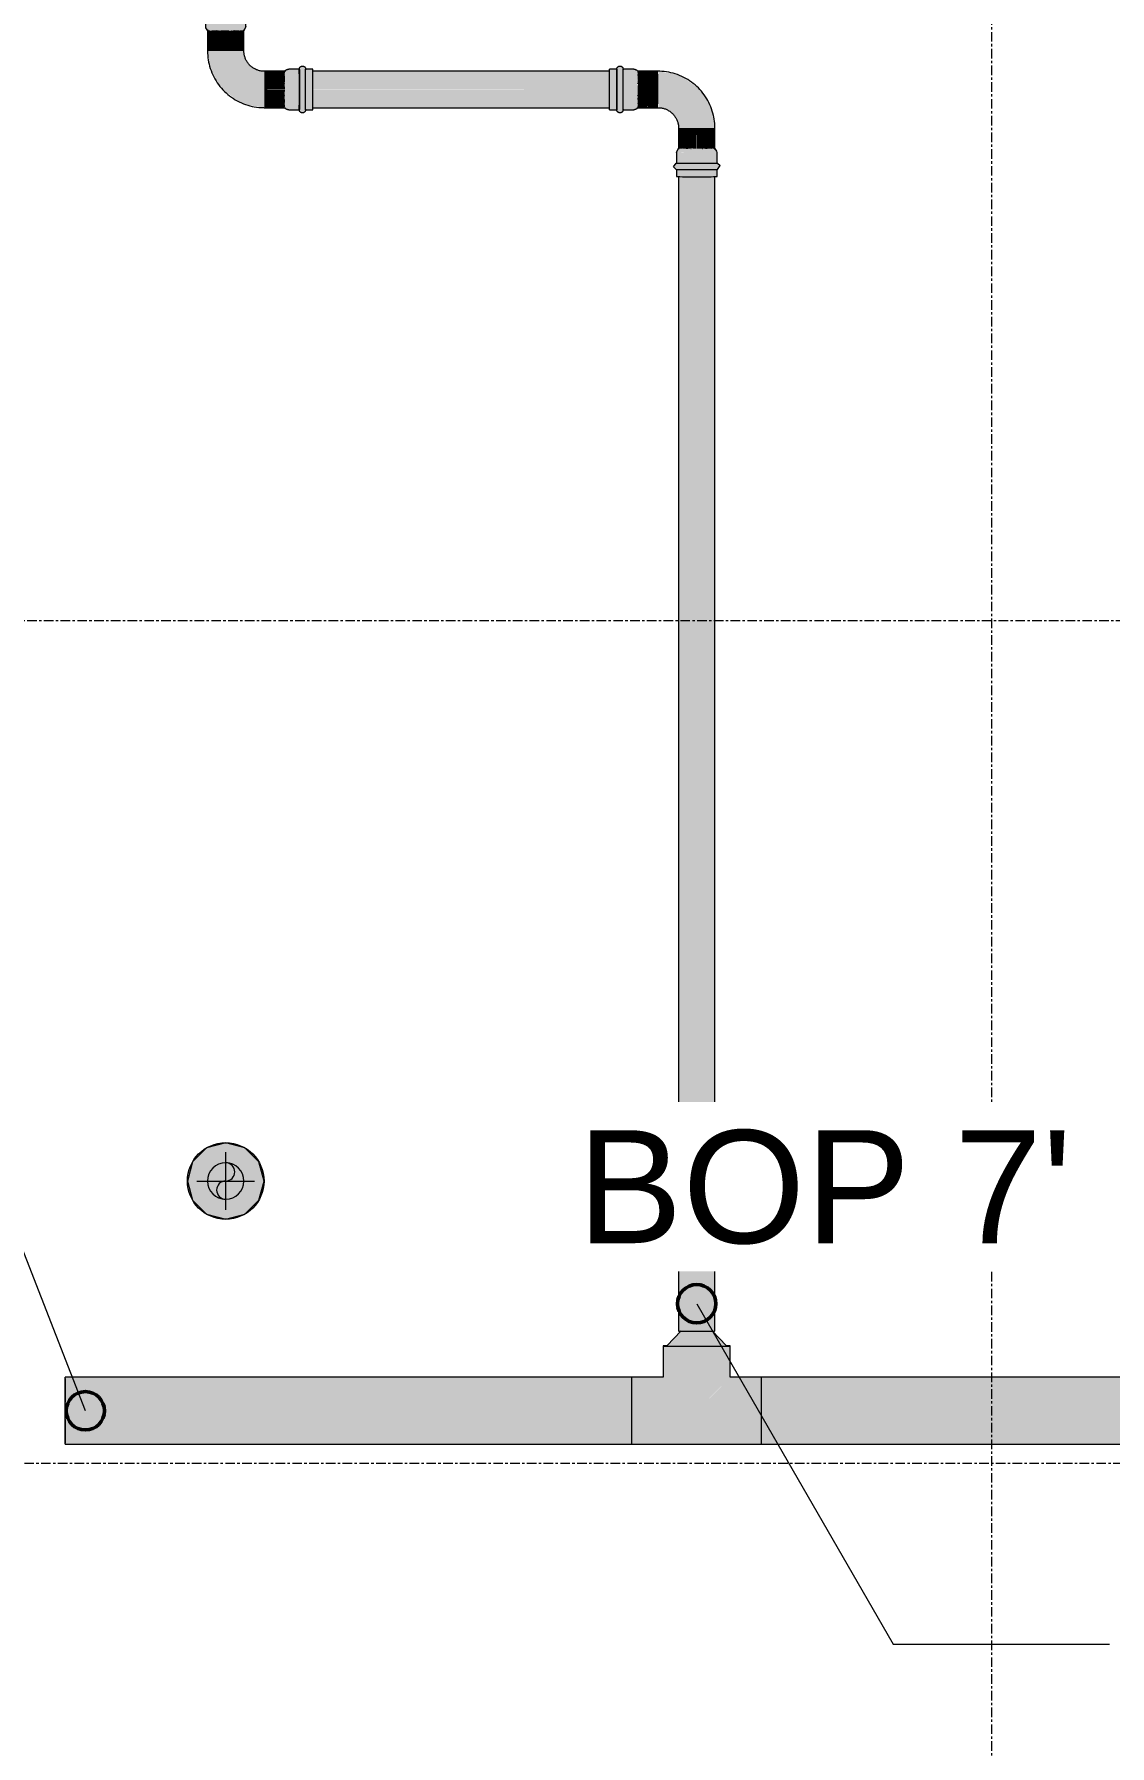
# Model space of a CAD drawing. Header units: inches. Extents: x -3679 to 241, y -496 to 1784.
# Drawn here: x -2846 to -2789.8, y 30.3 to 119.6 of the extents above; entities that cross this region are included whole.
import ezdxf

# ---------------------------------------------------------------- set-up
doc = ezdxf.new("R2010")
doc.units = ezdxf.units.IN
doc.header["$MEASUREMENT"] = 0
doc.linetypes.add('Grid Line', pattern=[0.875, 0.5, -0.125, 0.125, -0.125])
for name, color, linetype, lineweight in [('A-ANNO-NOTE', 250, 'Continuous', 9), ('G-ANNO-DIMS', 251, 'Continuous', 9), ('P-PIPE', 1, 'Continuous', 9), ('P-PIPE-CNTR', 1, 'Continuous', 9), ('S-GRID', 8, 'Continuous', 9)]:
    doc.layers.add(name, color=color, linetype=linetype, lineweight=lineweight)
doc.styles.add('Arial_1', font='arial.ttf', dxfattribs={"height": 5.901198})

# ---------------------------------------------------------------- blocks, each defined once
blk = doc.blocks.new('Victaulic-VicPress316-Elbow 90-45deg Style P568_P571 - Standard-1224375-LOWER PARKING')
at = {"layer": 'P-PIPE'}
for points in [[(-2836.326, 120.585), (-2834.941, 120.589), (-2834.887, 120.624), (-2834.8, 120.73), (-2834.777, 120.753), (-2834.941, 120.918), (-2836.326, 120.914), (-2837.063, 120.915), (-2837.113, 120.88), (-2837.2, 120.777), (-2837.224, 120.753), (-2837.059, 120.589), (-2836.327, 120.585)], [(-2836.217, 120.914), (-2834.941, 120.918), (-2834.941, 121.293), (-2836.326, 121.289), (-2837.059, 121.293), (-2837.059, 120.918), (-2836.326, 120.914)], [(-2834.859, 120.835), (-2834.887, 120.882), (-2834.94, 120.917), (-2834.864, 120.84)], [(-2836.326, 120.028), (-2834.941, 120.032), (-2834.941, 120.589), (-2836.327, 120.585), (-2837.059, 120.588), (-2837.059, 120.032), (-2836.48, 120.029)], [(-2836.293, 119.811), (-2836.164, 119.824), (-2835.927, 119.83), (-2835.624, 119.824), (-2835.515, 119.84), (-2835.224, 119.812), (-2835.107, 119.839), (-2835.039, 119.838), (-2835.033, 119.85), (-2835.01, 119.862), (-2834.97, 119.91), (-2834.941, 120.032), (-2836.326, 120.028), (-2837.059, 120.031), (-2837, 119.892), (-2836.949, 119.817), (-2836.916, 119.848), (-2836.748, 119.812), (-2836.647, 119.836), (-2836.338, 119.818), (-2836.309, 119.811)], [(-2835.999, 118.755), (-2836.011, 119.834), (-2836.338, 119.818), (-2836.484, 119.841), (-2836.591, 119.835), (-2836.675, 119.834), (-2836.775, 119.812), (-2836.919, 119.847), (-2836.95, 119.813), (-2836.936, 118.758), (-2836.057, 118.755)], [(-2833.985, 115.793), (-2833.984, 116.74), (-2834.755, 116.893), (-2835.409, 117.33), (-2835.846, 117.984), (-2835.999, 118.755), (-2836.95, 118.759), (-2836.898, 118.499), (-2836.832, 118.033), (-2836.703, 117.587), (-2836.522, 117.286), (-2836.119, 116.717), (-2836.069, 116.653), (-2835.652, 116.375), (-2835.404, 116.189), (-2835.12, 116.019), (-2834.709, 115.91), (-2834.054, 115.807)], [(-2832.711, 115.684), (-2832.711, 117.802), (-2832.881, 117.733), (-2832.927, 117.692), (-2832.895, 117.658), (-2832.928, 117.489), (-2832.904, 117.388), (-2832.921, 117.078), (-2832.928, 117.021), (-2832.915, 116.905), (-2832.909, 116.668), (-2832.915, 116.364), (-2832.899, 116.256), (-2832.929, 115.966), (-2832.902, 115.849), (-2832.905, 115.781), (-2832.893, 115.776), (-2832.881, 115.753), (-2832.833, 115.713)], [(-2832.711, 115.684), (-2832.155, 115.684), (-2832.155, 117.802), (-2832.711, 117.802), (-2832.711, 115.722)], [(-2831.99, 115.52), (-2831.826, 115.684), (-2831.826, 117.802), (-2831.862, 117.855), (-2831.966, 117.942), (-2831.99, 117.967), (-2832.155, 117.802), (-2832.154, 115.683), (-2832.11, 115.624), (-2832.013, 115.543)], [(-2831.826, 115.684), (-2831.45, 115.684), (-2831.45, 117.802), (-2831.826, 117.802), (-2831.825, 115.754)], [(-2835.48, 116.24), (-2835.731, 116.427), (-2835.601, 116.328)], [(-2833.985, 115.793), (-2832.923, 115.802), (-2832.901, 115.855), (-2832.922, 116.018), (-2832.908, 116.074), (-2832.915, 116.364), (-2832.928, 116.461), (-2832.914, 116.591), (-2832.904, 116.74), (-2833.984, 116.74), (-2833.985, 115.793)], [(-2831.908, 115.602), (-2831.863, 115.631), (-2831.826, 115.684), (-2831.9, 115.61)]]:
    blk.add_hatch(color=256, dxfattribs=at).paths.add_polyline_path(points, flags=0)
h = blk.add_hatch(color=256, dxfattribs=at)
h.paths.add_polyline_path([(-2835.524, 118.755), (-2835.05, 118.759), (-2835.06, 119.821), (-2835.113, 119.841), (-2835.277, 119.819), (-2835.332, 119.832), (-2835.524, 119.841), (-2835.524, 118.756)], flags=0)
h.paths.add_polyline_path([(-2835.999, 118.755), (-2835.524, 118.755), (-2835.535, 119.84), (-2835.624, 119.824), (-2835.721, 119.811), (-2835.851, 119.825), (-2835.999, 119.835), (-2835.999, 118.755)], flags=0)
h = blk.add_hatch(color=256, dxfattribs=at)
h.paths.add_polyline_path([(-2833.984, 116.74), (-2833.985, 117.693), (-2834.518, 117.836), (-2834.908, 118.23), (-2835.064, 118.758), (-2835.999, 118.755), (-2835.846, 117.984), (-2835.406, 117.327), (-2834.755, 116.893), (-2833.984, 116.74)], flags=0)
h.paths.add_polyline_path([(-2833.984, 116.905), (-2833.984, 116.905), (-2834.243, 116.986)], flags=0)
h = blk.add_hatch(color=256, dxfattribs=at)
h.paths.add_polyline_path([(-2833.984, 116.74), (-2832.905, 116.752), (-2832.921, 117.078), (-2832.899, 117.224), (-2832.906, 117.283), (-2832.906, 117.417), (-2832.928, 117.517), (-2832.895, 117.661), (-2832.929, 117.693), (-2833.985, 117.693), (-2833.984, 116.816)], flags=0)
h.paths.add_polyline_path([(-2833.984, 117.065), (-2833.984, 117.065), (-2832.941, 116.994)], flags=0)
for p, q in [((-2837.059, 121.293), (-2837.059, 120.918)), ((-2834.941, 120.918), (-2834.941, 121.293)), ((-2837.059, 120.589), (-2837.059, 120.032)), ((-2837.059, 120.032), (-2837.052, 119.969)), ((-2837.052, 119.969), (-2836.95, 119.814)), ((-2836.95, 119.878), (-2836.95, 118.759)), ((-2834.941, 120.032), (-2835.05, 119.814)), ((-2835.05, 118.759), (-2835.05, 119.861)), ((-2834.941, 120.032), (-2834.941, 120.589)), ((-2832.864, 117.693), (-2833.985, 117.693)), ((-2832.155, 117.802), (-2832.711, 117.802)), ((-2831.45, 117.802), (-2831.826, 117.802)), ((-2833.985, 115.793), (-2832.88, 115.793)), ((-2832.711, 115.684), (-2832.155, 115.684)), ((-2831.826, 115.684), (-2831.45, 115.684))]:
    blk.add_line(p, q, dxfattribs=at)
at = {"layer": 'P-PIPE', "flags": 128}
for points in [[(-2837.014, 120.919), (-2837.026, 120.919), (-2837.036, 120.919), (-2837.045, 120.918), (-2837.053, 120.918), (-2837.06, 120.918), (-2837.068, 120.918), (-2837.09, 120.915), (-2837.219, 120.715)], [(-2837.219, 120.715), (-2837.074, 120.589), (-2837.064, 120.589), (-2837.057, 120.588), (-2837.049, 120.588), (-2837.041, 120.588), (-2837.031, 120.588), (-2837.02, 120.588), (-2837.007, 120.587), (-2836.993, 120.587), (-2836.977, 120.587), (-2836.959, 120.587), (-2836.94, 120.587), (-2836.92, 120.587), (-2836.898, 120.587), (-2836.875, 120.586), (-2836.85, 120.586), (-2836.824, 120.586), (-2836.796, 120.586), (-2836.768, 120.586), (-2836.738, 120.586), (-2836.707, 120.586), (-2836.675, 120.586), (-2836.641, 120.585), (-2836.607, 120.585), (-2836.572, 120.585), (-2836.536, 120.585), (-2836.499, 120.585), (-2836.461, 120.585), (-2836.422, 120.585), (-2836.383, 120.585), (-2836.343, 120.585), (-2836.303, 120.585), (-2836.262, 120.585), (-2836.221, 120.585), (-2836.179, 120.585), (-2836.137, 120.585), (-2836.095, 120.585), (-2836.053, 120.585), (-2836.011, 120.585), (-2835.968, 120.585), (-2835.926, 120.585), (-2835.884, 120.585), (-2835.842, 120.585), (-2835.8, 120.585), (-2835.758, 120.585), (-2835.717, 120.585), (-2835.677, 120.585), (-2835.637, 120.585), (-2835.597, 120.585), (-2835.558, 120.585), (-2835.52, 120.585), (-2835.483, 120.585), (-2835.446, 120.585), (-2835.41, 120.585), (-2835.376, 120.585), (-2835.342, 120.585), (-2835.309, 120.586), (-2835.278, 120.586), (-2835.247, 120.586), (-2835.218, 120.586), (-2835.19, 120.586), (-2835.163, 120.586), (-2835.138, 120.586), (-2835.114, 120.586), (-2835.091, 120.587), (-2835.07, 120.587), (-2835.05, 120.587), (-2835.032, 120.587), (-2835.015, 120.587), (-2835, 120.587), (-2834.987, 120.588), (-2834.974, 120.588), (-2834.964, 120.588), (-2834.955, 120.588), (-2834.947, 120.588), (-2834.94, 120.588), (-2834.932, 120.589), (-2834.91, 120.592), (-2834.781, 120.791)], [(-2834.781, 120.791), (-2834.926, 120.917), (-2834.937, 120.918), (-2834.944, 120.918), (-2834.951, 120.918), (-2834.959, 120.919), (-2834.969, 120.919), (-2834.98, 120.919)], [(-2836.95, 118.759), (-2836.948, 118.64), (-2836.941, 118.522), (-2836.929, 118.404), (-2836.912, 118.286), (-2836.891, 118.169), (-2836.869, 118.069)], [(-2836.869, 118.069), (-2836.839, 117.954), (-2836.805, 117.841), (-2836.766, 117.729), (-2836.722, 117.619), (-2836.674, 117.51), (-2836.622, 117.403), (-2836.566, 117.299), (-2836.506, 117.197), (-2836.441, 117.097), (-2836.373, 117.001), (-2836.301, 116.906), (-2836.225, 116.815), (-2836.145, 116.727), (-2836.062, 116.643), (-2835.976, 116.561), (-2835.886, 116.483), (-2835.794, 116.409), (-2835.699, 116.339), (-2835.6, 116.272), (-2835.5, 116.209), (-2835.397, 116.151), (-2835.291, 116.097), (-2835.184, 116.046), (-2835.074, 116.001), (-2834.963, 115.959), (-2834.85, 115.922), (-2834.736, 115.89), (-2834.621, 115.862), (-2834.505, 115.839), (-2834.387, 115.821), (-2834.27, 115.807), (-2834.151, 115.798), (-2834.033, 115.794), (-2833.985, 115.793)], [(-2835.021, 118.511), (-2835.03, 118.553), (-2835.037, 118.594), (-2835.043, 118.637), (-2835.047, 118.679), (-2835.05, 118.722), (-2835.05, 118.759)], [(-2833.985, 117.693), (-2834.027, 117.694), (-2834.07, 117.697), (-2834.112, 117.701), (-2834.155, 117.707), (-2834.197, 117.715), (-2834.238, 117.724), (-2834.279, 117.735), (-2834.32, 117.747), (-2834.36, 117.762), (-2834.4, 117.777), (-2834.439, 117.795), (-2834.477, 117.814), (-2834.514, 117.834), (-2834.551, 117.856), (-2834.586, 117.879), (-2834.621, 117.904), (-2834.655, 117.93), (-2834.687, 117.958), (-2834.719, 117.986), (-2834.749, 118.016), (-2834.778, 118.048), (-2834.806, 118.08), (-2834.832, 118.113), (-2834.858, 118.148), (-2834.881, 118.183), (-2834.904, 118.219), (-2834.924, 118.256), (-2834.944, 118.294), (-2834.962, 118.333), (-2834.978, 118.373), (-2834.992, 118.413), (-2835.005, 118.453), (-2835.017, 118.494), (-2835.021, 118.511)], [(-2832.929, 117.693), (-2832.922, 117.702), (-2832.915, 117.71), (-2832.908, 117.718), (-2832.9, 117.726), (-2832.892, 117.733), (-2832.884, 117.74), (-2832.875, 117.747), (-2832.867, 117.754), (-2832.858, 117.76), (-2832.848, 117.765), (-2832.839, 117.771), (-2832.829, 117.775), (-2832.819, 117.78), (-2832.809, 117.784), (-2832.799, 117.788), (-2832.788, 117.791), (-2832.778, 117.794), (-2832.767, 117.796), (-2832.757, 117.798), (-2832.746, 117.8), (-2832.735, 117.801), (-2832.724, 117.802), (-2832.713, 117.802), (-2832.711, 117.802)], [(-2832.155, 117.802), (-2832.155, 117.809), (-2832.154, 117.815), (-2832.153, 117.822), (-2832.153, 117.828), (-2832.151, 117.835), (-2832.15, 117.841), (-2832.148, 117.848), (-2832.146, 117.854), (-2832.144, 117.86), (-2832.142, 117.866), (-2832.139, 117.872), (-2832.136, 117.878), (-2832.133, 117.884), (-2832.13, 117.89), (-2832.126, 117.895), (-2832.122, 117.901), (-2832.118, 117.906), (-2832.114, 117.911), (-2832.109, 117.916), (-2832.105, 117.92), (-2832.1, 117.925), (-2832.095, 117.929), (-2832.09, 117.933), (-2832.084, 117.937), (-2832.079, 117.941), (-2832.073, 117.944), (-2832.068, 117.947), (-2832.062, 117.95), (-2832.056, 117.953), (-2832.05, 117.956), (-2832.044, 117.958), (-2832.037, 117.96), (-2832.031, 117.962), (-2832.025, 117.963), (-2832.018, 117.964), (-2832.012, 117.965), (-2832.005, 117.966), (-2831.998, 117.967), (-2831.992, 117.967), (-2831.985, 117.967), (-2831.979, 117.966), (-2831.972, 117.966), (-2831.966, 117.965), (-2831.959, 117.964), (-2831.953, 117.962), (-2831.946, 117.961), (-2831.94, 117.959), (-2831.934, 117.957), (-2831.928, 117.954), (-2831.922, 117.952), (-2831.916, 117.949), (-2831.91, 117.946), (-2831.904, 117.943), (-2831.899, 117.939), (-2831.893, 117.935), (-2831.888, 117.931), (-2831.883, 117.927), (-2831.878, 117.923), (-2831.873, 117.918), (-2831.869, 117.913), (-2831.864, 117.908), (-2831.86, 117.903), (-2831.856, 117.898), (-2831.853, 117.893), (-2831.849, 117.887), (-2831.846, 117.881), (-2831.843, 117.876), (-2831.84, 117.87), (-2831.837, 117.864), (-2831.835, 117.857), (-2831.833, 117.851), (-2831.831, 117.845), (-2831.83, 117.838), (-2831.828, 117.832), (-2831.827, 117.826), (-2831.826, 117.819), (-2831.826, 117.812), (-2831.826, 117.806), (-2831.826, 117.802)], [(-2832.155, 117.802), (-2832.155, 117.801), (-2832.155, 117.799), (-2832.155, 117.794), (-2832.154, 117.788), (-2832.154, 117.78), (-2832.154, 117.771), (-2832.154, 117.76), (-2832.154, 117.747), (-2832.154, 117.733), (-2832.154, 117.717), (-2832.154, 117.7), (-2832.154, 117.681), (-2832.154, 117.66), (-2832.154, 117.638), (-2832.154, 117.615), (-2832.154, 117.59), (-2832.154, 117.564), (-2832.154, 117.537), (-2832.154, 117.508), (-2832.154, 117.478), (-2832.154, 117.447), (-2832.154, 117.415), (-2832.154, 117.382), (-2832.154, 117.347), (-2832.154, 117.312), (-2832.154, 117.276), (-2832.154, 117.239), (-2832.154, 117.201), (-2832.154, 117.162), (-2832.154, 117.123), (-2832.154, 117.083), (-2832.154, 117.043), (-2832.154, 117.002), (-2832.154, 116.961), (-2832.154, 116.919), (-2832.154, 116.877), (-2832.154, 116.835), (-2832.154, 116.793), (-2832.154, 116.751), (-2832.154, 116.708), (-2832.154, 116.666), (-2832.154, 116.624), (-2832.154, 116.582), (-2832.154, 116.54), (-2832.154, 116.499), (-2832.154, 116.458), (-2832.154, 116.417), (-2832.154, 116.377), (-2832.154, 116.338), (-2832.154, 116.299), (-2832.154, 116.261), (-2832.154, 116.223), (-2832.154, 116.187), (-2832.154, 116.151), (-2832.154, 116.117), (-2832.154, 116.083), (-2832.154, 116.05), (-2832.154, 116.019), (-2832.154, 115.989), (-2832.154, 115.96), (-2832.154, 115.932), (-2832.154, 115.905), (-2832.154, 115.88), (-2832.154, 115.856), (-2832.154, 115.834), (-2832.154, 115.813), (-2832.154, 115.793), (-2832.154, 115.775), (-2832.154, 115.759), (-2832.154, 115.744), (-2832.154, 115.731), (-2832.154, 115.719), (-2832.154, 115.709), (-2832.154, 115.701), (-2832.154, 115.694), (-2832.155, 115.689), (-2832.155, 115.686), (-2832.155, 115.684), (-2832.155, 115.684)], [(-2832.155, 117.756), (-2832.155, 117.767), (-2832.155, 117.777), (-2832.155, 117.786), (-2832.155, 117.792), (-2832.155, 117.797), (-2832.155, 117.801), (-2832.155, 117.802), (-2832.155, 117.802)], [(-2831.826, 115.684), (-2831.826, 115.685), (-2831.826, 115.688), (-2831.826, 115.692), (-2831.825, 115.698), (-2831.825, 115.705), (-2831.825, 115.715), (-2831.825, 115.726), (-2831.825, 115.738), (-2831.825, 115.752), (-2831.825, 115.768), (-2831.825, 115.785), (-2831.825, 115.804), (-2831.825, 115.824), (-2831.825, 115.846), (-2831.825, 115.869), (-2831.825, 115.894), (-2831.825, 115.92), (-2831.825, 115.947), (-2831.825, 115.976), (-2831.825, 116.005), (-2831.825, 116.036), (-2831.825, 116.069), (-2831.825, 116.102), (-2831.825, 116.136), (-2831.825, 116.171), (-2831.825, 116.207), (-2831.825, 116.244), (-2831.825, 116.282), (-2831.825, 116.32), (-2831.825, 116.36), (-2831.825, 116.399), (-2831.825, 116.44), (-2831.825, 116.48), (-2831.825, 116.522), (-2831.825, 116.563), (-2831.825, 116.605), (-2831.825, 116.647), (-2831.825, 116.69), (-2831.825, 116.732), (-2831.825, 116.774), (-2831.825, 116.817), (-2831.825, 116.859), (-2831.825, 116.901), (-2831.825, 116.942), (-2831.825, 116.984), (-2831.825, 117.025), (-2831.825, 117.066), (-2831.825, 117.106), (-2831.825, 117.145), (-2831.825, 117.184), (-2831.825, 117.222), (-2831.825, 117.26), (-2831.825, 117.296), (-2831.825, 117.332), (-2831.825, 117.367), (-2831.825, 117.4), (-2831.825, 117.433), (-2831.825, 117.465), (-2831.825, 117.495), (-2831.825, 117.524), (-2831.825, 117.552), (-2831.825, 117.579), (-2831.825, 117.604), (-2831.825, 117.628), (-2831.825, 117.651), (-2831.825, 117.672), (-2831.825, 117.691), (-2831.825, 117.71), (-2831.825, 117.726), (-2831.825, 117.741), (-2831.825, 117.754), (-2831.825, 117.766), (-2831.825, 117.776), (-2831.825, 117.785), (-2831.826, 117.792), (-2831.826, 117.797), (-2831.826, 117.8), (-2831.826, 117.802), (-2831.826, 117.802)], [(-2831.826, 117.802), (-2831.826, 117.801), (-2831.826, 117.799), (-2831.826, 117.795), (-2831.826, 117.789), (-2831.826, 117.781), (-2831.826, 117.772), (-2831.826, 117.761)], [(-2832.711, 115.684), (-2832.722, 115.685), (-2832.733, 115.685), (-2832.744, 115.686), (-2832.755, 115.688), (-2832.765, 115.69), (-2832.776, 115.692), (-2832.786, 115.695), (-2832.797, 115.698), (-2832.807, 115.702), (-2832.817, 115.706), (-2832.827, 115.71), (-2832.837, 115.715), (-2832.847, 115.72), (-2832.856, 115.726), (-2832.865, 115.732), (-2832.874, 115.738), (-2832.882, 115.745), (-2832.891, 115.752), (-2832.899, 115.759), (-2832.907, 115.767), (-2832.914, 115.775), (-2832.921, 115.783), (-2832.928, 115.792), (-2832.929, 115.793)], [(-2832.155, 115.684), (-2832.155, 115.685), (-2832.155, 115.688), (-2832.155, 115.692), (-2832.155, 115.698), (-2832.155, 115.706), (-2832.155, 115.716), (-2832.155, 115.727)], [(-2831.826, 115.684), (-2831.826, 115.678), (-2831.826, 115.671), (-2831.827, 115.665), (-2831.828, 115.658), (-2831.829, 115.652), (-2831.83, 115.645), (-2831.832, 115.639), (-2831.834, 115.633), (-2831.836, 115.626), (-2831.839, 115.62), (-2831.841, 115.614), (-2831.844, 115.608), (-2831.847, 115.603), (-2831.851, 115.597), (-2831.854, 115.591), (-2831.858, 115.586), (-2831.862, 115.581), (-2831.866, 115.576), (-2831.871, 115.571), (-2831.876, 115.566), (-2831.88, 115.562), (-2831.885, 115.558), (-2831.89, 115.553), (-2831.896, 115.55), (-2831.901, 115.546), (-2831.907, 115.542), (-2831.913, 115.539), (-2831.918, 115.536), (-2831.924, 115.533), (-2831.931, 115.531), (-2831.937, 115.529), (-2831.943, 115.527), (-2831.949, 115.525), (-2831.956, 115.523), (-2831.962, 115.522), (-2831.969, 115.521), (-2831.975, 115.52), (-2831.982, 115.52), (-2831.988, 115.52), (-2831.995, 115.52), (-2832.002, 115.52), (-2832.008, 115.521), (-2832.015, 115.522), (-2832.021, 115.523), (-2832.028, 115.524), (-2832.034, 115.526), (-2832.04, 115.528), (-2832.046, 115.53), (-2832.053, 115.532), (-2832.059, 115.535), (-2832.065, 115.538), (-2832.07, 115.541), (-2832.076, 115.544), (-2832.082, 115.548), (-2832.087, 115.551), (-2832.092, 115.555), (-2832.097, 115.559), (-2832.102, 115.564), (-2832.107, 115.568), (-2832.111, 115.573), (-2832.116, 115.578), (-2832.12, 115.583), (-2832.124, 115.588), (-2832.128, 115.594), (-2832.131, 115.599), (-2832.134, 115.605), (-2832.137, 115.611), (-2832.14, 115.617), (-2832.143, 115.623), (-2832.145, 115.629), (-2832.147, 115.635), (-2832.149, 115.642), (-2832.151, 115.648), (-2832.152, 115.655), (-2832.153, 115.661), (-2832.154, 115.668), (-2832.154, 115.674), (-2832.155, 115.681), (-2832.155, 115.684)], [(-2831.826, 115.72), (-2831.826, 115.71), (-2831.826, 115.702), (-2831.826, 115.695), (-2831.826, 115.69), (-2831.826, 115.686), (-2831.826, 115.685), (-2831.826, 115.684)]]:
    blk.add_lwpolyline(points, dxfattribs=at)
at = {"layer": 'P-PIPE'}
for centre, major_axis, ratio, start_param, end_param in [((-2836, 121.293), (1.059, 0), 0.003968, 3.142541, 6.283185), ((-2836, 120.918), (1.059, 0), 0.003968, 3.142541, 6.283185), ((-2836, 121.293), (1.059, 0), 0.003968, 2.802492, 2.900384), ((-2836, 121.293), (1.059, 0), 0.003968, 0.000948, 0.338584), ((-2836, 120.589), (-1.059, 0), 0.003968, 0.000948, 3.141593), ((-2836, 119.814), (0.95, 0), 0.003968, 3.77086, 3.797709), ((-2836, 119.814), (0.95, 0), 0.003968, 4.378445, 4.399178), ((-2836, 119.814), (0.95, 0), 0.003968, 5.027497, 5.04823), ((-2836, 119.814), (0.95, 0), 0.003968, 5.628966, 5.655815), ((-2832.929, 116.743), (0, 0.95), 0.000948, 5.624049, 5.650899), ((-2832.155, 116.743), (0, 1.059), 0.000948, 3.141593, 6.279217), ((-2831.826, 116.743), (0, 1.059), 0.000948, 3.141593, 6.279217), ((-2831.45, 116.743), (0, 1.059), 0.000948, 3.141593, 6.279217), ((-2832.929, 116.743), (0, 0.95), 0.000948, 5.02258, 5.043314), ((-2832.929, 116.743), (0, 0.95), 0.000948, 4.373528, 4.394261), ((-2832.929, 116.743), (0, 0.95), 0.000948, 3.765943, 3.792793)]:
    blk.add_ellipse(centre, major_axis=major_axis, ratio=ratio, start_param=start_param, end_param=end_param, dxfattribs=at)
blk = doc.blocks.new('Victaulic-VicPress316-Elbow 90-45deg Style P568_P571 - Standard-1224380-LOWER PARKING')
at = {"layer": 'P-PIPE'}
for points in [[(-2815.945, 115.684), (-2815.569, 115.684), (-2815.569, 117.802), (-2815.945, 117.802), (-2815.945, 115.75)], [(-2815.405, 115.52), (-2815.24, 115.684), (-2815.24, 117.802), (-2815.277, 117.855), (-2815.38, 117.942), (-2815.405, 117.967), (-2815.569, 117.802), (-2815.569, 115.683), (-2815.525, 115.624), (-2815.427, 115.543)], [(-2815.24, 115.684), (-2814.684, 115.684), (-2814.684, 117.802), (-2815.24, 117.802), (-2815.24, 115.754)], [(-2814.684, 115.684), (-2814.545, 115.742), (-2814.476, 115.802), (-2814.5, 115.826), (-2814.465, 115.993), (-2814.489, 116.093), (-2814.472, 116.401), (-2814.465, 116.458), (-2814.478, 116.574), (-2814.484, 116.811), (-2814.478, 117.115), (-2814.494, 117.224), (-2814.465, 117.516), (-2814.492, 117.635), (-2814.49, 117.704), (-2814.502, 117.709), (-2814.514, 117.733), (-2814.562, 117.774), (-2814.684, 117.802), (-2814.684, 115.708)], [(-2814.489, 116.739), (-2813.409, 116.739), (-2813.41, 117.693), (-2814.473, 117.681), (-2814.493, 117.629), (-2814.472, 117.463), (-2814.485, 117.408), (-2814.478, 117.115), (-2814.466, 117.017), (-2814.479, 116.888), (-2814.488, 116.751)], [(-2811.394, 114.724), (-2810.445, 114.728), (-2810.496, 114.985), (-2810.563, 115.452), (-2810.69, 115.895), (-2810.872, 116.199), (-2811.259, 116.743), (-2811.343, 116.845), (-2811.757, 117.121), (-2811.987, 117.294), (-2812.275, 117.468), (-2812.797, 117.59), (-2813.394, 117.69), (-2813.41, 117.693), (-2813.394, 116.736), (-2812.638, 116.586), (-2811.984, 116.149), (-2811.547, 115.495), (-2811.394, 114.724)], [(-2811.394, 114.724), (-2811.547, 115.495), (-2811.988, 116.152), (-2812.638, 116.586), (-2813.409, 116.739), (-2813.405, 115.792), (-2812.877, 115.651), (-2812.485, 115.252), (-2812.33, 114.727), (-2811.559, 114.724)], [(-2815.322, 115.602), (-2815.277, 115.631), (-2815.24, 115.684), (-2815.314, 115.61)], [(-2811.869, 113.639), (-2811.769, 113.656), (-2811.672, 113.668), (-2811.542, 113.655), (-2811.394, 113.644), (-2811.394, 114.724), (-2812.345, 114.727), (-2812.33, 113.662), (-2812.282, 113.643), (-2812.117, 113.663), (-2812.061, 113.649), (-2811.872, 113.639)], [(-2810.478, 113.637), (-2810.476, 113.637), (-2810.445, 113.672), (-2810.459, 114.727), (-2811.394, 114.724), (-2811.382, 113.645), (-2811.055, 113.662), (-2810.91, 113.639), (-2810.802, 113.646), (-2810.718, 113.647), (-2810.619, 113.67), (-2810.478, 113.637)], [(-2811.721, 113.45), (-2810.336, 113.454), (-2810.41, 113.631), (-2810.446, 113.67), (-2810.478, 113.637), (-2810.648, 113.669), (-2810.746, 113.645), (-2811.055, 113.662), (-2811.112, 113.669), (-2811.229, 113.655), (-2811.466, 113.649), (-2811.769, 113.656), (-2811.878, 113.64), (-2812.169, 113.67), (-2812.287, 113.645), (-2812.344, 113.671), (-2812.345, 113.671), (-2812.361, 113.635), (-2812.385, 113.624), (-2812.425, 113.576), (-2812.454, 113.454), (-2811.721, 113.45)], [(-2811.721, 112.565), (-2810.336, 112.569), (-2810.281, 112.604), (-2810.195, 112.71), (-2810.171, 112.733), (-2810.336, 112.898), (-2811.722, 112.894), (-2812.457, 112.895), (-2812.508, 112.86), (-2812.594, 112.757), (-2812.618, 112.733), (-2812.454, 112.569), (-2811.721, 112.565)], [(-2811.721, 112.894), (-2810.336, 112.898), (-2810.336, 113.454), (-2811.721, 113.45), (-2812.454, 113.453), (-2812.454, 112.898), (-2811.721, 112.894)], [(-2810.253, 112.816), (-2810.282, 112.863), (-2810.334, 112.897), (-2810.258, 112.82)], [(-2811.721, 112.189), (-2810.336, 112.193), (-2810.336, 112.569), (-2811.721, 112.565), (-2812.454, 112.568), (-2812.454, 112.193), (-2811.986, 112.19)]]:
    blk.add_hatch(color=256, dxfattribs=at).paths.add_polyline_path(points, flags=0)
h = blk.add_hatch(color=256, dxfattribs=at)
h.paths.add_polyline_path([(-2810.563, 115.453), (-2810.563, 115.454), (-2810.563, 115.453)], flags=0)
h.paths.add_polyline_path([(-2812.275, 117.468), (-2812.797, 117.592), (-2812.685, 117.574), (-2812.394, 117.499)], flags=0)
h.paths.add_polyline_path([(-2811.558, 116.988), (-2811.984, 117.294), (-2811.902, 117.235), (-2811.662, 117.058)], flags=0)
h = blk.add_hatch(color=256, dxfattribs=at)
h.paths.add_polyline_path([(-2813.41, 115.849), (-2813.485, 115.837), (-2813.64, 115.811)], flags=0)
h.paths.add_polyline_path([(-2814.466, 115.793), (-2813.41, 115.807), (-2813.41, 115.849), (-2814.499, 115.824), (-2814.468, 115.794)], flags=0)
h.paths.add_polyline_path([(-2813.41, 115.919), (-2813.41, 115.919), (-2813.41, 115.919)], flags=0)
h.paths.add_polyline_path([(-2813.409, 116.13), (-2813.409, 116.13), (-2813.409, 116.13)], flags=0)
h.paths.add_polyline_path([(-2814.5, 115.826), (-2813.41, 115.849), (-2813.409, 116.739), (-2814.488, 116.727), (-2814.472, 116.401), (-2814.495, 116.256), (-2814.488, 116.197), (-2814.488, 116.065), (-2814.465, 115.965), (-2814.493, 115.855)], flags=0)
for p, q in [((-2815.569, 117.802), (-2815.945, 117.802)), ((-2814.684, 117.802), (-2815.24, 117.802)), ((-2813.41, 117.693), (-2814.513, 117.693)), ((-2815.945, 115.684), (-2815.569, 115.684)), ((-2815.24, 115.684), (-2814.684, 115.684)), ((-2814.529, 115.793), (-2813.41, 115.793)), ((-2812.345, 114.728), (-2812.345, 113.623)), ((-2810.445, 113.606), (-2810.445, 114.728)), ((-2812.454, 113.454), (-2812.345, 113.672)), ((-2810.343, 113.515), (-2810.445, 113.672)), ((-2810.336, 113.454), (-2810.343, 113.515)), ((-2812.454, 113.454), (-2812.454, 112.898)), ((-2810.336, 112.898), (-2810.336, 113.454)), ((-2812.454, 112.569), (-2812.454, 112.193)), ((-2810.336, 112.193), (-2810.336, 112.569))]:
    blk.add_line(p, q, dxfattribs=at)
at = {"layer": 'P-PIPE', "flags": 128}
for points in [[(-2815.57, 117.756), (-2815.569, 117.767), (-2815.569, 117.777), (-2815.569, 117.786), (-2815.569, 117.792), (-2815.569, 117.797), (-2815.569, 117.801), (-2815.569, 117.802), (-2815.569, 117.802)], [(-2815.569, 117.802), (-2815.569, 117.809), (-2815.569, 117.815), (-2815.568, 117.822), (-2815.567, 117.829), (-2815.566, 117.835), (-2815.565, 117.841), (-2815.563, 117.848), (-2815.561, 117.854), (-2815.559, 117.86), (-2815.556, 117.866), (-2815.554, 117.872), (-2815.551, 117.878), (-2815.547, 117.884), (-2815.544, 117.89), (-2815.54, 117.895), (-2815.537, 117.901), (-2815.533, 117.906), (-2815.528, 117.911), (-2815.524, 117.916), (-2815.519, 117.92), (-2815.515, 117.925), (-2815.51, 117.929), (-2815.504, 117.933), (-2815.499, 117.937), (-2815.494, 117.941), (-2815.488, 117.944), (-2815.482, 117.947), (-2815.476, 117.95), (-2815.47, 117.953), (-2815.464, 117.956), (-2815.458, 117.958), (-2815.452, 117.96), (-2815.446, 117.962), (-2815.439, 117.963), (-2815.433, 117.964), (-2815.426, 117.965), (-2815.42, 117.966), (-2815.413, 117.967), (-2815.407, 117.967), (-2815.4, 117.967), (-2815.393, 117.966), (-2815.387, 117.966), (-2815.38, 117.965), (-2815.374, 117.964), (-2815.367, 117.963), (-2815.361, 117.961), (-2815.355, 117.959), (-2815.348, 117.957), (-2815.342, 117.955), (-2815.336, 117.952), (-2815.33, 117.949), (-2815.325, 117.946), (-2815.319, 117.943), (-2815.313, 117.939), (-2815.308, 117.935), (-2815.303, 117.931), (-2815.298, 117.927), (-2815.293, 117.923), (-2815.288, 117.918), (-2815.283, 117.913), (-2815.279, 117.909), (-2815.275, 117.903), (-2815.271, 117.898), (-2815.267, 117.893), (-2815.264, 117.887), (-2815.26, 117.881), (-2815.257, 117.876), (-2815.255, 117.87), (-2815.252, 117.864), (-2815.25, 117.857), (-2815.248, 117.851), (-2815.246, 117.845), (-2815.244, 117.839), (-2815.243, 117.832), (-2815.242, 117.826), (-2815.241, 117.819), (-2815.241, 117.812), (-2815.24, 117.806), (-2815.24, 117.802)], [(-2815.569, 117.802), (-2815.569, 117.801), (-2815.569, 117.799), (-2815.569, 117.794), (-2815.569, 117.788), (-2815.569, 117.78), (-2815.569, 117.771), (-2815.569, 117.76), (-2815.569, 117.747), (-2815.569, 117.733), (-2815.569, 117.717), (-2815.569, 117.7), (-2815.569, 117.681), (-2815.569, 117.66), (-2815.569, 117.638), (-2815.569, 117.615), (-2815.569, 117.59), (-2815.569, 117.564), (-2815.569, 117.537), (-2815.569, 117.508), (-2815.569, 117.478), (-2815.568, 117.447), (-2815.568, 117.415), (-2815.568, 117.381), (-2815.568, 117.347), (-2815.568, 117.312), (-2815.568, 117.276), (-2815.568, 117.239), (-2815.568, 117.201), (-2815.568, 117.162), (-2815.568, 117.123), (-2815.568, 117.083), (-2815.568, 117.043), (-2815.568, 117.002), (-2815.568, 116.961), (-2815.568, 116.919), (-2815.568, 116.877), (-2815.568, 116.835), (-2815.568, 116.793), (-2815.568, 116.75), (-2815.568, 116.708), (-2815.568, 116.666), (-2815.568, 116.624), (-2815.568, 116.582), (-2815.568, 116.54), (-2815.568, 116.498), (-2815.568, 116.457), (-2815.568, 116.417), (-2815.568, 116.377), (-2815.568, 116.337), (-2815.568, 116.299), (-2815.568, 116.261), (-2815.568, 116.223), (-2815.568, 116.187), (-2815.568, 116.151), (-2815.568, 116.117), (-2815.568, 116.083), (-2815.568, 116.05), (-2815.568, 116.019), (-2815.569, 115.989), (-2815.569, 115.959), (-2815.569, 115.932), (-2815.569, 115.905), (-2815.569, 115.88), (-2815.569, 115.856), (-2815.569, 115.834), (-2815.569, 115.813), (-2815.569, 115.793), (-2815.569, 115.775), (-2815.569, 115.759), (-2815.569, 115.744), (-2815.569, 115.731), (-2815.569, 115.719), (-2815.569, 115.709), (-2815.569, 115.701), (-2815.569, 115.694), (-2815.569, 115.689), (-2815.569, 115.686), (-2815.569, 115.685), (-2815.569, 115.684)], [(-2815.24, 117.802), (-2815.24, 117.802), (-2815.24, 117.799), (-2815.24, 117.795), (-2815.24, 117.789), (-2815.24, 117.781), (-2815.24, 117.772), (-2815.241, 117.761)], [(-2815.24, 115.684), (-2815.24, 115.685), (-2815.24, 115.688), (-2815.24, 115.692), (-2815.24, 115.698), (-2815.24, 115.705), (-2815.24, 115.715), (-2815.24, 115.726), (-2815.24, 115.738), (-2815.24, 115.752), (-2815.24, 115.768), (-2815.24, 115.785), (-2815.24, 115.804), (-2815.24, 115.824), (-2815.24, 115.846), (-2815.24, 115.869), (-2815.24, 115.894), (-2815.24, 115.92), (-2815.24, 115.947), (-2815.24, 115.976), (-2815.24, 116.006), (-2815.239, 116.037), (-2815.239, 116.069), (-2815.239, 116.102), (-2815.239, 116.136), (-2815.239, 116.171), (-2815.239, 116.207), (-2815.239, 116.244), (-2815.239, 116.282), (-2815.239, 116.32), (-2815.239, 116.36), (-2815.239, 116.399), (-2815.239, 116.44), (-2815.239, 116.481), (-2815.239, 116.522), (-2815.239, 116.563), (-2815.239, 116.605), (-2815.239, 116.647), (-2815.239, 116.69), (-2815.239, 116.732), (-2815.239, 116.774), (-2815.239, 116.817), (-2815.239, 116.859), (-2815.239, 116.901), (-2815.239, 116.943), (-2815.239, 116.984), (-2815.239, 117.025), (-2815.239, 117.066), (-2815.239, 117.106), (-2815.239, 117.145), (-2815.239, 117.184), (-2815.239, 117.222), (-2815.239, 117.26), (-2815.239, 117.296), (-2815.239, 117.332), (-2815.239, 117.367), (-2815.239, 117.4), (-2815.239, 117.433), (-2815.24, 117.465), (-2815.24, 117.495), (-2815.24, 117.524), (-2815.24, 117.552), (-2815.24, 117.579), (-2815.24, 117.604), (-2815.24, 117.628), (-2815.24, 117.651), (-2815.24, 117.672), (-2815.24, 117.692), (-2815.24, 117.71), (-2815.24, 117.726), (-2815.24, 117.741), (-2815.24, 117.755), (-2815.24, 117.766), (-2815.24, 117.776), (-2815.24, 117.785), (-2815.24, 117.792), (-2815.24, 117.797), (-2815.24, 117.8), (-2815.24, 117.802), (-2815.24, 117.802)], [(-2814.684, 117.802), (-2814.673, 117.802), (-2814.662, 117.801), (-2814.651, 117.8), (-2814.64, 117.799), (-2814.63, 117.797), (-2814.619, 117.795), (-2814.608, 117.792), (-2814.598, 117.789), (-2814.588, 117.785), (-2814.578, 117.781), (-2814.568, 117.776), (-2814.558, 117.772), (-2814.548, 117.766), (-2814.539, 117.761), (-2814.53, 117.755), (-2814.521, 117.748), (-2814.512, 117.742), (-2814.504, 117.735), (-2814.496, 117.727), (-2814.488, 117.72), (-2814.481, 117.712), (-2814.474, 117.703), (-2814.467, 117.695), (-2814.466, 117.693)], [(-2810.519, 115.386), (-2810.547, 115.501), (-2810.581, 115.615), (-2810.618, 115.728), (-2810.66, 115.838), (-2810.707, 115.948), (-2810.758, 116.055), (-2810.813, 116.16), (-2810.872, 116.262), (-2810.936, 116.363), (-2811.003, 116.46), (-2811.074, 116.555), (-2811.149, 116.647), (-2811.228, 116.736), (-2811.31, 116.822), (-2811.395, 116.904), (-2811.484, 116.983), (-2811.576, 117.058), (-2811.67, 117.129), (-2811.768, 117.197), (-2811.868, 117.261), (-2811.97, 117.32), (-2812.075, 117.376), (-2812.182, 117.427), (-2812.291, 117.474), (-2812.402, 117.517), (-2812.514, 117.555), (-2812.628, 117.588), (-2812.743, 117.617), (-2812.859, 117.642), (-2812.976, 117.661), (-2813.093, 117.676), (-2813.212, 117.687), (-2813.33, 117.692), (-2813.41, 117.693)], [(-2815.569, 115.684), (-2815.569, 115.685), (-2815.569, 115.688), (-2815.569, 115.693), (-2815.569, 115.699), (-2815.569, 115.706), (-2815.569, 115.716), (-2815.57, 115.727)], [(-2815.24, 115.684), (-2815.24, 115.678), (-2815.241, 115.671), (-2815.241, 115.665), (-2815.242, 115.658), (-2815.244, 115.652), (-2815.245, 115.645), (-2815.247, 115.639), (-2815.249, 115.633), (-2815.251, 115.626), (-2815.253, 115.62), (-2815.256, 115.614), (-2815.259, 115.608), (-2815.262, 115.603), (-2815.265, 115.597), (-2815.269, 115.591), (-2815.273, 115.586), (-2815.277, 115.581), (-2815.281, 115.576), (-2815.285, 115.571), (-2815.29, 115.566), (-2815.295, 115.562), (-2815.3, 115.558), (-2815.305, 115.553), (-2815.31, 115.55), (-2815.316, 115.546), (-2815.321, 115.542), (-2815.327, 115.539), (-2815.333, 115.536), (-2815.339, 115.534), (-2815.345, 115.531), (-2815.351, 115.529), (-2815.358, 115.527), (-2815.364, 115.525), (-2815.37, 115.523), (-2815.377, 115.522), (-2815.383, 115.521), (-2815.39, 115.521), (-2815.396, 115.52), (-2815.403, 115.52), (-2815.41, 115.52), (-2815.416, 115.52), (-2815.423, 115.521), (-2815.429, 115.522), (-2815.436, 115.523), (-2815.442, 115.524), (-2815.448, 115.526), (-2815.455, 115.528), (-2815.461, 115.53), (-2815.467, 115.532), (-2815.473, 115.535), (-2815.479, 115.538), (-2815.485, 115.541), (-2815.491, 115.544), (-2815.496, 115.548), (-2815.502, 115.551), (-2815.507, 115.555), (-2815.512, 115.56), (-2815.517, 115.564), (-2815.521, 115.568), (-2815.526, 115.573), (-2815.53, 115.578), (-2815.535, 115.583), (-2815.538, 115.589), (-2815.542, 115.594), (-2815.546, 115.6), (-2815.549, 115.605), (-2815.552, 115.611), (-2815.555, 115.617), (-2815.557, 115.623), (-2815.56, 115.629), (-2815.562, 115.635), (-2815.564, 115.642), (-2815.565, 115.648), (-2815.567, 115.655), (-2815.568, 115.661), (-2815.568, 115.668), (-2815.569, 115.674), (-2815.569, 115.681), (-2815.569, 115.684)], [(-2815.24, 115.72), (-2815.24, 115.71), (-2815.24, 115.702), (-2815.24, 115.695), (-2815.24, 115.69), (-2815.24, 115.686), (-2815.24, 115.685), (-2815.24, 115.684)], [(-2814.466, 115.793), (-2814.472, 115.785), (-2814.479, 115.776), (-2814.487, 115.768), (-2814.495, 115.761), (-2814.503, 115.753), (-2814.511, 115.746), (-2814.519, 115.739), (-2814.528, 115.733), (-2814.537, 115.727), (-2814.547, 115.721), (-2814.556, 115.716), (-2814.566, 115.711), (-2814.576, 115.707), (-2814.586, 115.703), (-2814.596, 115.699), (-2814.607, 115.696), (-2814.617, 115.693), (-2814.628, 115.69), (-2814.638, 115.688), (-2814.649, 115.687), (-2814.66, 115.685), (-2814.671, 115.685), (-2814.682, 115.684), (-2814.684, 115.684)], [(-2813.41, 115.793), (-2813.367, 115.793), (-2813.325, 115.79), (-2813.282, 115.786), (-2813.24, 115.78), (-2813.198, 115.772), (-2813.157, 115.763), (-2813.116, 115.752), (-2813.075, 115.739), (-2813.035, 115.725), (-2812.995, 115.709), (-2812.956, 115.692), (-2812.918, 115.673), (-2812.881, 115.653), (-2812.844, 115.631), (-2812.808, 115.607), (-2812.774, 115.583), (-2812.74, 115.556), (-2812.708, 115.529), (-2812.676, 115.5), (-2812.646, 115.47), (-2812.617, 115.439), (-2812.589, 115.407), (-2812.562, 115.373), (-2812.537, 115.339), (-2812.514, 115.304), (-2812.491, 115.267), (-2812.47, 115.23), (-2812.451, 115.192), (-2812.433, 115.154), (-2812.417, 115.114), (-2812.402, 115.074), (-2812.389, 115.034), (-2812.378, 114.992), (-2812.371, 114.965)], [(-2810.445, 114.728), (-2810.447, 114.847), (-2810.454, 114.965), (-2810.466, 115.083), (-2810.483, 115.201), (-2810.504, 115.317), (-2810.519, 115.386)], [(-2812.371, 114.965), (-2812.363, 114.923), (-2812.356, 114.881), (-2812.35, 114.839), (-2812.347, 114.796), (-2812.345, 114.753), (-2812.345, 114.728)], [(-2812.614, 112.697), (-2812.47, 112.897), (-2812.459, 112.898), (-2812.452, 112.898), (-2812.445, 112.899), (-2812.436, 112.899), (-2812.426, 112.899), (-2812.415, 112.899)], [(-2812.614, 112.697), (-2812.469, 112.57), (-2812.459, 112.569), (-2812.452, 112.568), (-2812.444, 112.568), (-2812.436, 112.568), (-2812.426, 112.568), (-2812.415, 112.568), (-2812.402, 112.568), (-2812.387, 112.567), (-2812.371, 112.567), (-2812.354, 112.567), (-2812.335, 112.567), (-2812.314, 112.567), (-2812.293, 112.567), (-2812.269, 112.566), (-2812.244, 112.566), (-2812.218, 112.566), (-2812.191, 112.566), (-2812.162, 112.566), (-2812.132, 112.566), (-2812.101, 112.566), (-2812.069, 112.565), (-2812.036, 112.565), (-2812.002, 112.565), (-2811.967, 112.565), (-2811.93, 112.565), (-2811.893, 112.565), (-2811.856, 112.565), (-2811.817, 112.565), (-2811.778, 112.565), (-2811.738, 112.565), (-2811.698, 112.565), (-2811.657, 112.565), (-2811.615, 112.565), (-2811.574, 112.565), (-2811.532, 112.565), (-2811.49, 112.564), (-2811.448, 112.564), (-2811.405, 112.564), (-2811.363, 112.564), (-2811.32, 112.564), (-2811.278, 112.564), (-2811.236, 112.565), (-2811.194, 112.565), (-2811.153, 112.565), (-2811.112, 112.565), (-2811.071, 112.565), (-2811.031, 112.565), (-2810.992, 112.565), (-2810.953, 112.565), (-2810.915, 112.565), (-2810.877, 112.565), (-2810.841, 112.565), (-2810.805, 112.565), (-2810.77, 112.565), (-2810.736, 112.565), (-2810.704, 112.566), (-2810.672, 112.566), (-2810.642, 112.566), (-2810.612, 112.566), (-2810.584, 112.566), (-2810.558, 112.566), (-2810.532, 112.566), (-2810.508, 112.566), (-2810.486, 112.567), (-2810.464, 112.567), (-2810.445, 112.567), (-2810.427, 112.567), (-2810.41, 112.567), (-2810.395, 112.567), (-2810.381, 112.568), (-2810.369, 112.568), (-2810.358, 112.568), (-2810.349, 112.568), (-2810.341, 112.568), (-2810.334, 112.569), (-2810.326, 112.569), (-2810.303, 112.572), (-2810.175, 112.77)], [(-2810.369, 112.899), (-2810.359, 112.899), (-2810.35, 112.899), (-2810.342, 112.898), (-2810.335, 112.898), (-2810.327, 112.898), (-2810.306, 112.895), (-2810.175, 112.77)]]:
    blk.add_lwpolyline(points, dxfattribs=at)
at = {"layer": 'P-PIPE'}
for centre, major_axis, ratio, start_param, end_param in [((-2815.945, 116.743), (0, 1.059), 0.000948, 3.141593, 6.279019), ((-2815.569, 116.743), (0, 1.059), 0.000948, 3.141593, 6.279019), ((-2815.24, 116.743), (0, 1.059), 0.000948, 3.141593, 6.279019), ((-2814.466, 116.743), (0, 0.95), 0.000948, 5.623851, 5.6507), ((-2814.466, 116.743), (0, 0.95), 0.000948, 5.022382, 5.043115), ((-2814.466, 116.743), (0, 0.95), 0.000948, 4.37333, 4.394063), ((-2814.466, 116.743), (0, 0.95), 0.000948, 3.765745, 3.792594), ((-2811.395, 113.672), (0.95, 0), 0.004167, 3.77086, 3.797709), ((-2811.395, 113.672), (0.95, 0), 0.004167, 4.378445, 4.399178), ((-2811.395, 113.672), (0.95, 0), 0.004167, 5.027497, 5.04823), ((-2811.395, 113.672), (0.95, 0), 0.004167, 5.628966, 5.655815), ((-2811.395, 112.898), (1.059, 0), 0.004167, 3.142541, 6.283185), ((-2811.395, 112.569), (-1.059, 0), 0.004167, 0.000948, 3.141593), ((-2811.395, 112.193), (-1.059, 0), 0.004167, 0.000948, 3.141593)]:
    blk.add_ellipse(centre, major_axis=major_axis, ratio=ratio, start_param=start_param, end_param=end_param, dxfattribs=at)

msp = doc.modelspace()

# ---------------------------------------------------------------- hatches: boundary and pattern name
at = {"layer": 'A-ANNO-NOTE'}
h = msp.add_hatch(color=256, dxfattribs=at)
edge = h.paths.add_edge_path(flags=0)
edge.add_arc((-2836, 59.743), 2, 0, 360)
msp.add_hatch(color=256, dxfattribs=at).paths.add_polyline_path([(-2836, 57.743), (-2835, 58.011), (-2834.268, 58.743), (-2834, 59.743), (-2834.268, 60.743), (-2835, 61.475), (-2836, 61.743), (-2837, 61.475), (-2837.732, 60.743), (-2838, 59.743), (-2837.732, 58.743), (-2837, 58.011)], flags=0)
at = {"layer": 'P-PIPE'}
for points in [[(-2831.449, 116.743), (-2815.944, 116.743), (-2815.945, 117.693), (-2831.45, 117.691), (-2831.449, 116.905)], [(-2831.45, 115.793), (-2815.944, 115.796), (-2815.949, 116.743), (-2831.449, 116.739), (-2831.45, 115.821)], [(-2811.395, 51.906), (-2811.4, 112.189), (-2812.345, 112.191), (-2812.345, 51.91), (-2811.87, 51.906), (-2811.641, 51.906)], [(-2811.395, 51.906), (-2810.445, 51.91), (-2810.445, 112.192), (-2811.395, 112.188), (-2811.395, 52.02)], [(-2836, 58.793), (-2835.754, 58.825), (-2835.525, 58.92), (-2835.328, 59.071), (-2835.177, 59.268), (-2835.082, 59.497), (-2835.05, 59.743), (-2835.082, 59.989), (-2835.177, 60.218), (-2835.328, 60.415), (-2835.525, 60.566), (-2835.754, 60.66), (-2836, 60.693), (-2836.246, 60.66), (-2836.475, 60.566), (-2836.672, 60.415), (-2836.823, 60.218), (-2836.918, 59.989), (-2836.95, 59.743), (-2836.918, 59.497), (-2836.823, 59.268), (-2836.672, 59.071), (-2836.475, 58.92), (-2836.246, 58.825)], [(-2811.392, 51.122), (-2809.832, 51.128), (-2810.582, 51.908), (-2812.217, 51.899), (-2812.957, 51.128), (-2811.641, 51.122), (-2811.393, 51.122)], [(-2811.392, 47.735), (-2809.645, 49.492), (-2809.645, 51.128), (-2810.263, 51.123), (-2813.095, 51.127), (-2813.145, 51.128), (-2813.145, 49.492), (-2811.976, 48.32), (-2811.686, 48.03)], [(-2830.235, 47.743), (-2814.777, 47.743), (-2814.781, 49.492), (-2844.385, 49.493), (-2844.382, 48.618), (-2844.382, 47.743)], [(-2796.554, 47.743), (-2755.383, 47.743), (-2755.386, 49.492), (-2808.009, 49.492), (-2808.006, 48.188), (-2808.006, 47.743)], [(-2844.386, 46.052), (-2844.382, 48.618), (-2844.387, 46.505)], [(-2830.235, 45.993), (-2814.781, 45.993), (-2814.778, 46.868), (-2814.777, 47.743), (-2844.382, 47.743), (-2844.385, 45.993)]]:
    msp.add_hatch(color=256, dxfattribs=at).paths.add_polyline_path(points, flags=0)
h = msp.add_hatch(color=256, dxfattribs=at)
h.paths.add_polyline_path([(-2814.778, 48.793), (-2814.778, 48.793), (-2814.777, 48.793)], flags=0)
h.paths.add_polyline_path([(-2814.781, 45.993), (-2808.009, 45.993), (-2808.006, 46.861), (-2808.009, 49.492), (-2809.645, 49.492), (-2810.155, 48.975), (-2811.392, 47.735), (-2813.145, 49.492), (-2814.781, 49.492), (-2814.777, 48.188), (-2814.78, 46.022)], flags=0)
h = msp.add_hatch(color=256, dxfattribs=at)
h.paths.add_polyline_path([(-2796.554, 45.993), (-2755.386, 45.993), (-2755.383, 46.868), (-2755.383, 47.743), (-2808.006, 47.743), (-2808.007, 45.993)], flags=0)
h.paths.add_polyline_path([(-2808.007, 46.227), (-2808.007, 46.227), (-2796.554, 46.227)], flags=0)

# ---------------------------------------------------------------- linework, layer by layer
at = {"layer": 'A-ANNO-NOTE'}
for p, q in [((-2836, 61.743), (-2837, 61.475)), ((-2835, 61.475), (-2836, 61.743)), ((-2837, 61.475), (-2837.732, 60.743)), ((-2834.268, 60.743), (-2835, 61.475)), ((-2837.732, 60.743), (-2838, 59.743)), ((-2834, 59.743), (-2834.268, 60.743)), ((-2838, 59.743), (-2837.732, 58.743)), ((-2834.268, 58.743), (-2834, 59.743)), ((-2837.732, 58.743), (-2837, 58.011)), ((-2835, 58.011), (-2834.268, 58.743)), ((-2837, 58.011), (-2836, 57.743)), ((-2836, 57.743), (-2835, 58.011))]:
    msp.add_line(p, q, dxfattribs=at)
msp.add_circle((-2836, 59.743), 2, dxfattribs=at)
at = {"layer": 'G-ANNO-DIMS'}
for p, q in [((-2843.333, 47.743), (-2848.979, 62.241)), ((-2811.395, 53.336), (-2801.132, 35.561)), ((-2801.132, 35.561), (-2789.831, 35.561))]:
    msp.add_line(p, q, dxfattribs=at)
at = {"layer": 'G-ANNO-DIMS', "lineweight": 50}
for centre in [(-2811.395, 53.336), (-2843.333, 47.743)]:
    msp.add_circle(centre, 1, dxfattribs=at)
at = {"layer": 'P-PIPE'}
for p, q in [((-2815.944, 117.693), (-2831.45, 117.693)), ((-2831.45, 115.793), (-2815.944, 115.793)), ((-2812.345, 112.192), (-2812.345, 51.91)), ((-2810.445, 51.91), (-2810.445, 112.192)), ((-2812.957, 51.128), (-2812.207, 51.91)), ((-2810.582, 51.91), (-2809.832, 51.128)), ((-2813.145, 51.128), (-2813.145, 49.492)), ((-2809.645, 49.492), (-2809.645, 51.128)), ((-2814.781, 49.493), (-2844.385, 49.493)), ((-2813.145, 49.493), (-2814.781, 49.493)), ((-2808.009, 49.493), (-2809.645, 49.493)), ((-2755.386, 49.493), (-2808.009, 49.493)), ((-2844.385, 45.993), (-2814.781, 45.993)), ((-2814.781, 45.993), (-2808.009, 45.993)), ((-2808.009, 45.993), (-2755.386, 45.993))]:
    msp.add_line(p, q, dxfattribs=at)
for centre, radius, start, end in [((-2836, 59.743), 0.95, 0, 180), ((-2836, 60.218), 0.475, 270, 90), ((-2836, 59.743), 0.95, 180, 360), ((-2836, 59.268), 0.475, 90, 270)]:
    msp.add_arc(centre, radius, start, end, dxfattribs=at)
for centre, major_axis, ratio, start_param, end_param in [((-2811.395, 51.91), (0.95, 0), 0.004167, 3.141593, 4.712389), ((-2811.395, 51.91), (0.95, 0), 0.004167, 4.712389, 6.283185), ((-2811.395, 51.128), (1.75, 0), 0.004167, 2.683398, 3.141593), ((-2811.395, 51.128), (1.75, 0), 0.004167, 3.143404, 6.283185), ((-2811.395, 51.128), (1.75, 0), 0.004167, 0.001812, 0.457604), ((-2844.385, 47.743), (0, 1.75), 0.001812, 0.261799, 1.308997), ((-2844.385, 47.743), (0, 1.75), 0.001812, 4.712389, 6.283185), ((-2814.781, 47.743), (0, 1.75), 0.001812, 6.15019, 6.279019), ((-2814.781, 47.743), (0, 1.75), 0.001812, 6.021386, 6.150214), ((-2814.781, 47.743), (0, 1.75), 0.001812, 5.888391, 6.017219), ((-2814.781, 47.743), (0, 1.75), 0.001812, 5.759587, 5.888415), ((-2814.781, 47.743), (0, 1.75), 0.001812, 5.497787, 5.756142), ((-2814.781, 47.743), (0, 1.75), 0.001812, 5.498458, 5.75542), ((-2808.009, 47.743), (0, 1.75), 0.001812, 6.15019, 6.279019), ((-2808.009, 47.743), (0, 1.75), 0.001812, 6.021386, 6.150214), ((-2808.009, 47.743), (0, 1.75), 0.001812, 5.888391, 6.017219), ((-2808.009, 47.743), (0, 1.75), 0.001812, 5.759587, 5.888415), ((-2808.009, 47.743), (0, 1.75), 0.001812, 5.497787, 5.756142), ((-2808.009, 47.743), (0, 1.75), 0.001812, 5.498458, 5.75542), ((-2814.781, 47.743), (0, 1.75), 0.001812, 5.235988, 5.494055), ((-2814.781, 47.743), (0, 1.75), 0.001812, 5.236373, 5.493621), ((-2814.781, 47.743), (0, 1.75), 0.001812, 4.974188, 5.232066), ((-2814.781, 47.743), (0, 1.75), 0.001812, 4.974385, 5.231821), ((-2808.009, 47.743), (0, 1.75), 0.001812, 5.236373, 5.493621), ((-2808.009, 47.743), (0, 1.75), 0.001812, 5.235988, 5.494055), ((-2808.009, 47.743), (0, 1.75), 0.001812, 4.974188, 5.232066), ((-2808.009, 47.743), (0, 1.75), 0.001812, 4.974385, 5.231821), ((-2844.385, 47.743), (0, 1.75), 0.001812, 3.141593, 4.712389), ((-2814.781, 47.743), (0, 1.75), 0.001812, 4.712389, 4.970115), ((-2814.781, 47.743), (0, 1.75), 0.001812, 4.712435, 4.970022), ((-2814.781, 47.743), (0, 1.75), 0.001812, 4.45059, 4.708174), ((-2814.781, 47.743), (0, 1.75), 0.001812, 4.450494, 4.708222), ((-2808.009, 47.743), (0, 1.75), 0.001812, 4.712389, 4.970115), ((-2808.009, 47.743), (0, 1.75), 0.001812, 4.712435, 4.970022), ((-2808.009, 47.743), (0, 1.75), 0.001812, 4.450494, 4.708222), ((-2808.009, 47.743), (0, 1.75), 0.001812, 4.45059, 4.708174), ((-2844.385, 47.743), (0, 1.75), 0.001812, 1.832596, 2.879793), ((-2814.781, 47.743), (0, 1.75), 0.001812, 3.664463, 3.922824), ((-2814.781, 47.743), (0, 1.75), 0.001812, 3.665191, 3.922147), ((-2814.781, 47.743), (0, 1.75), 0.001812, 4.188543, 4.446423), ((-2814.781, 47.743), (0, 1.75), 0.001812, 4.18879, 4.446223), ((-2814.781, 47.743), (0, 1.75), 0.001812, 3.926991, 4.184234), ((-2814.781, 47.743), (0, 1.75), 0.001812, 3.926553, 4.184624), ((-2808.009, 47.743), (0, 1.75), 0.001812, 3.926553, 4.184624), ((-2808.009, 47.743), (0, 1.75), 0.001812, 3.926991, 4.184234), ((-2808.009, 47.743), (0, 1.75), 0.001812, 3.664463, 3.922824), ((-2808.009, 47.743), (0, 1.75), 0.001812, 3.665191, 3.922147), ((-2808.009, 47.743), (0, 1.75), 0.001812, 4.188543, 4.446423), ((-2808.009, 47.743), (0, 1.75), 0.001812, 4.18879, 4.446223), ((-2814.781, 47.743), (0, 1.75), 0.001812, 3.141593, 3.399225), ((-2814.781, 47.743), (0, 1.75), 0.001812, 3.141593, 3.270421), ((-2814.781, 47.743), (0, 1.75), 0.001812, 3.403392, 3.53222), ((-2814.781, 47.743), (0, 1.75), 0.001812, 3.532197, 3.661025), ((-2808.009, 47.743), (0, 1.75), 0.001812, 3.141593, 3.399225), ((-2808.009, 47.743), (0, 1.75), 0.001812, 3.141593, 3.270421), ((-2808.009, 47.743), (0, 1.75), 0.001812, 3.532197, 3.661025), ((-2808.009, 47.743), (0, 1.75), 0.001812, 3.403392, 3.53222)]:
    msp.add_ellipse(centre, major_axis=major_axis, ratio=ratio, start_param=start_param, end_param=end_param, dxfattribs=at)
at = {"layer": 'P-PIPE-CNTR'}
for p, q in [((-2836, 58.243), (-2836, 61.243)), ((-2837.5, 59.743), (-2834.5, 59.743))]:
    msp.add_line(p, q, dxfattribs=at)
at = {"layer": 'S-GRID', "linetype": 'Grid Line'}
for p, q in [((-2796, 1771.743), (-2796, -484.257)), ((228, 89), (-3666.394, 89)), ((-3666.394, 45), (228, 45))]:
    msp.add_line(p, q, dxfattribs=at)

# ---------------------------------------------------------------- block references
at = {"layer": 'P-PIPE'}
for name in ['Victaulic-VicPress316-Elbow 90-45deg Style P568_P571 - Standard-1224375-LOWER PARKING', 'Victaulic-VicPress316-Elbow 90-45deg Style P568_P571 - Standard-1224380-LOWER PARKING']:
    msp.add_blockref(name, (0, 0), dxfattribs=at)

# ---------------------------------------------------------------- next in the draw order: texts
at = {"layer": 'G-ANNO-DIMS', "insert": (-2817.637, 62.396), "char_height": 5.9012, "width": 1.4210854715202e-13, "attachment_point": 1, "line_spacing_factor": 0.938532, "style": 'Arial_1', "bg_fill": 3, "box_fill_scale": 1.25, "bg_fill_color": 0, "bg_fill_transparency": 0}
msp.add_mtext('BOP 7\' - 7 3/4"', dxfattribs=at)

doc.saveas('drawing.dxf')
